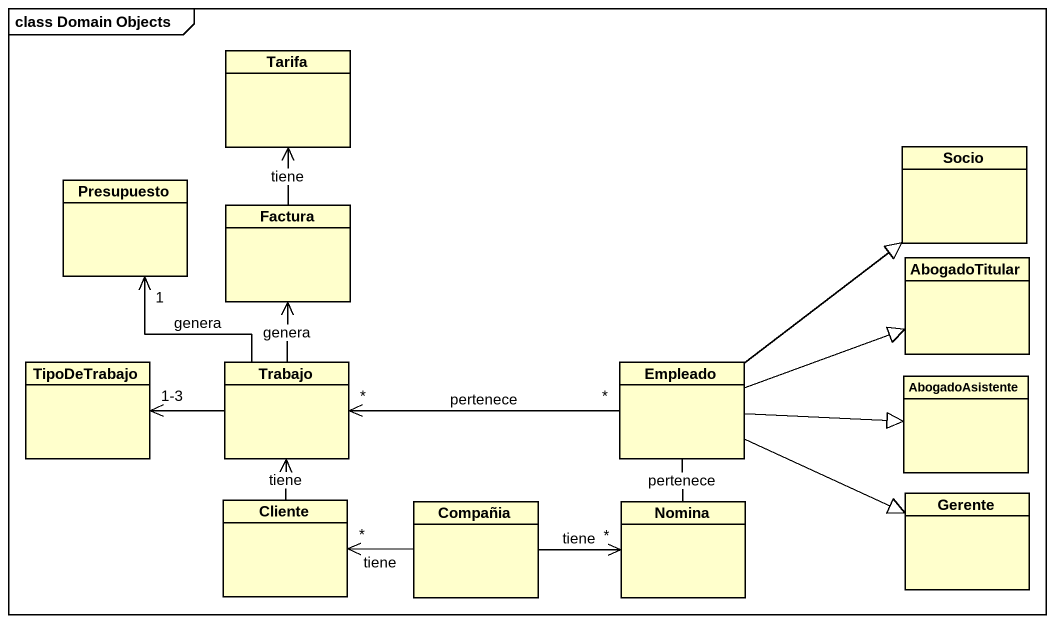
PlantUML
@startuml
mainframe class Domain Objects
hide circle
hide empty members
class Tarifa
class Socio
class Presupuesto
class Factura
class AbogadoTitular
class TipoDeTrabajo
class Trabajo
class Empleado
class AbogadoAsistente
class Cliente
class Compañia
class Nomina
class Gerente
Factura -up-> Tarifa : tiene
Trabajo -up-> "1" Presupuesto : genera
Trabajo -up-> Factura : genera
Trabajo -left-> "1-3" TipoDeTrabajo
Trabajo "*" <-right- "*" Empleado : pertenece
Trabajo <-- Cliente : tiene
Empleado -up-|> Socio
Empleado -right-|> AbogadoTitular
Empleado -right-|> AbogadoAsistente
Empleado -right-|> Gerente
Cliente "*" <-right- Compañia : tiene
Compañia -right-> "*" Nomina : tiene
Nomina -up- Empleado : pertenece
@enduml
